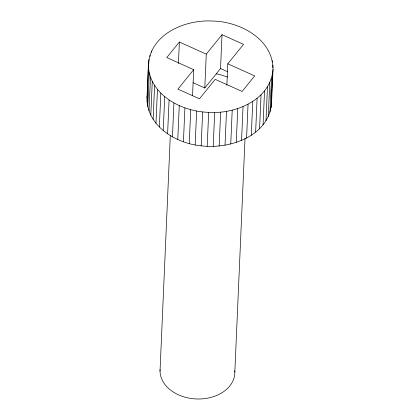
<?xml version="1.0" encoding="UTF-8"?>
<svg xmlns="http://www.w3.org/2000/svg" width="420" height="420" viewBox="0 0 420 420"><rect width="100%" height="100%" fill="white"/><g stroke="black" fill="none" stroke-linecap="round" stroke-linejoin="round"><path stroke-width="0.63" d="M146.984 97.839L148.465 63.971C151.006 33.537 185.829 19.32 212.809 21.047C239.862 21.609 273.131 39.034 273.016 69.505L271.535 103.373C268.748 136.337 229.535 149.431 201.164 145.819C175.523 143.54 145.016 124.887 147.189 95.944M147.089 102.254L148.465 63.971M148.743 64.108L148.942 59.551M147.761 106.648L149.242 72.781L148.565 68.392M149.966 56.469L150.019 55.167M149.006 110.969L150.481 77.102L149.242 72.781M151.646 52.148L151.704 50.846M150.796 115.206L152.271 81.338L150.481 77.102M153.127 119.311L154.602 85.444L152.271 81.338M155.983 123.26L157.463 89.392L154.602 85.444M159.353 127.008L160.834 93.145L157.463 89.392M163.233 130.547L164.708 96.679L160.834 93.145M167.601 133.823L169.082 99.955L164.708 96.679M160.03 371.065L170.315 135.476M172.452 136.81L173.933 102.942L169.082 99.955M178.437 63.509L179.372 42.016L206.273 54.117L204.797 87.985L193.037 82.693M177.776 139.477L179.256 105.609L173.933 102.942M183.43 141.745L184.905 107.882L179.256 105.609M189.236 143.556L190.717 109.688L184.905 107.882M192.544 95.718L193.683 69.668L166.782 57.566L179.372 42.016M195.163 144.91L196.644 111.043L190.717 109.688M201.164 145.819L202.64 111.951L196.644 111.043M207.197 146.297L208.672 112.429C235.657 114.151 270.464 99.934 273.016 69.505M213.213 146.339L214.688 112.476M204.797 87.985L220.537 68.544L222.017 34.676L243.537 44.357L227.797 63.798L226.858 85.292M219.172 145.966L220.647 112.098M225.026 145.168L226.506 111.305M230.743 143.976L232.218 110.108M236.266 142.375L237.746 108.507M241.563 140.385L243.044 106.517M234.833 371.989L245.033 138.359M246.587 138.007L248.062 104.139M251.291 135.256L252.772 101.388M255.633 132.132L257.113 98.264M259.576 128.646L261.051 94.778M263.062 124.803L264.542 90.935M265.997 120.719L267.472 86.851M268.296 116.492L269.776 82.624M269.981 112.177L271.462 78.309M272.181 61.997L272.239 60.695M271.058 107.788L272.533 73.92M272.8 67.688L272.911 65.084M193.683 69.668L177.938 89.108L199.458 98.789L215.203 79.349L242.104 91.45L254.698 75.899L227.797 63.798M206.273 54.117L222.017 34.676M202.64 111.951L208.672 112.429M216.184 73.92L218.552 74.183L227.614 77.039M220.537 68.544L227.714 71.773M234.78 370.797A37.417 27.457 2.5 0 1 197.757 399A37.417 27.457 2.5 0 1 160.052 369.768"/></g></svg>
